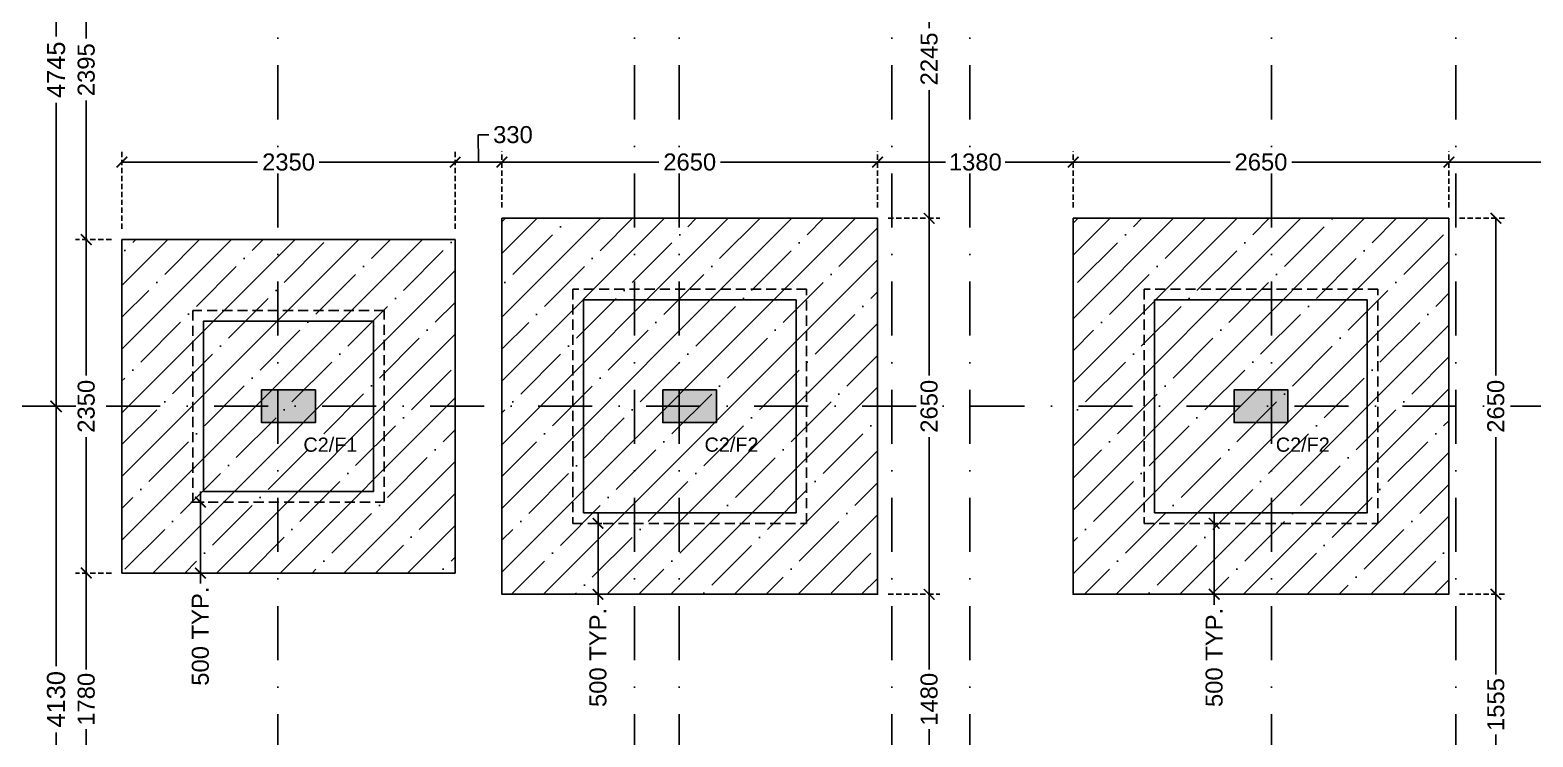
# Model space of a CAD drawing. Header units: millimetres. Extents: x -176651 to 388869, y -19158 to 486614.
# Drawn here: x 254788 to 265391, y 174825 to 179806 of the extents above; entities that cross this region are included whole.
import ezdxf
from ezdxf.xclip import XClip

# ---------------------------------------------------------------- set-up
doc = ezdxf.new("R2010")
doc.units = ezdxf.units.MM
doc.header["$LTSCALE"] = 150
doc.header["$XCLIPFRAME"] = 2
for name, pattern in [('1625E_Footing Layout$0$HIDDEN2', [4.7625, 3.175, -1.5875]), ('1625E_Grid$0$DASHDOTX2', [50.8, 25.4, -12.7, 0, -12.7]), ('3BHK-W(SB)$0$HIDDEN', [0.375, 0.25, -0.125])]:
    doc.linetypes.add(name, pattern=pattern)
for name, color, linetype in [('1625E_Columns$0$ad-Column', 3, 'Continuous'), ('1625E_Columns$0$ad-Column Hatch', 125, 'Continuous'), ('1625E_Footing Layout$0$ad-External Dimensions', 6, 'Continuous'), ('1625E_Footing Layout$0$ad-Footing line', 2, 'Continuous'), ('1625E_Footing Layout$0$ad-Foundation text', 4, 'Continuous'), ('1625E_Footing Layout$0$ad-PCC line', 8, '1625E_Footing Layout$0$HIDDEN2'), ('1625E_Grid$0$ad-Grid', 8, '1625E_Grid$0$DASHDOTX2'), ('ad-Wall hatch', 8, 'Continuous'), ("Plot's Boundary$0$ad-Road", 8, 'Continuous'), ("Plot's Boundary$0$ad-Road Hatch", 8, 'Continuous')]:
    doc.layers.add(name, color=color, linetype=linetype)
doc.layers.add('1625E_Grid$0$ad-Dimension', color=6, linetype='Continuous', lineweight=0)
doc.layers.add('ad-External Dimension', color=5, linetype='Continuous', true_color=0x0000ff)
doc.layers.add('ad-Footing Excavation', color=30, linetype='Continuous', true_color=0xff7f00)
doc.layers.get('1625E_Footing Layout$0$ad-External Dimensions').off()
doc.styles.add('1625E_Footing Layout$0$Standard', font='arial.ttf')
doc.styles.add('1625E_Grid$0$Standard', font='arial.ttf')
doc.styles.get("Standard").update_dxf_attribs({"font": 'arial.ttf'})
doc.dimstyles.new('1625E_Grid$0$A-75-DIM-INT (Framing)', dxfattribs={"dimscale": 100, "dimtxt": 1.6, "dimasz": 1, "dimexe": 1, "dimexo": 1, "dimgap": 0.5, "dimtad": 0, "dimdec": 0, "dimdsep": 46, "dimtxsty": '1625E_Grid$0$Standard', "dimblk": '1625E_Grid$0$_ArchTick', "dimcen": 0.025, "dimclrd": 5, "dimclre": 5, "dimclrt": 256, "dimazin": 2, "dimtfac": 1, "dimtdec": 0, "dimtmove": 1, "dimatfit": 0, "dimldrblk": '1625E_Grid$0$_ArchTick', "dimfxl": 1, "dimfxlon": 1, "dimtfill": 1, "dimtolj": 1, "dimtzin": 0, "dimarcsym": 0})
doc.dimstyles.new('A-75-DIM-INT (Framing)', dxfattribs={"dimscale": 100, "dimtxt": 1.6, "dimasz": 1, "dimexe": 1, "dimexo": 1, "dimgap": 0.5, "dimtad": 0, "dimdec": 0, "dimdsep": 46, "dimtxsty": 'Standard', "dimblk": 'ARCHTICK', "dimcen": 0.025, "dimclrd": 5, "dimclre": 5, "dimclrt": 256, "dimazin": 2, "dimtfac": 1, "dimtdec": 0, "dimtmove": 1, "dimatfit": 0, "dimldrblk": 'ARCHTICK', "dimfxl": 1, "dimfxlon": 1, "dimtfill": 1, "dimtolj": 1, "dimtzin": 0, "dimarcsym": 0})
pattern_1 = [(45, (1695, -10390), (-224.506, 224.506), []), (45, (1919.5, -10390), (-224.506, 224.506), [396.875, -79.375, 0, -79.375])]

# ---------------------------------------------------------------- blocks, each defined once
blk = doc.blocks.new('1625E_Grid$0$_ArchTick')
at = {"color": 0, "linetype": 'ByBlock', "const_width": 0.15}
blk.add_lwpolyline([(-0.5, -0.5), (0.5, 0.5)], dxfattribs=at)
blk = doc.blocks.new('*D327')
at = {"layer": '1625E_Grid$0$ad-Dimension', "lineweight": -2, "transparency": 16777216}
for p, q in [((-1202, 13505), (-1530, 13505)), ((-1450, 13505), (-1450, 11367)), ((-1450, 8760), (-1450, 10898)), ((-1202, 8760), (-1530, 8760))]:
    blk.add_line(p, q, dxfattribs=at)
at = {"layer": '1625E_Grid$0$ad-Dimension', "lineweight": -2, "transparency": 16777216, "xscale": 80, "yscale": 80, "zscale": 80}
for p, rotation in [((-1450, 13505), 90), ((-1450, 8760), 270)]:
    blk.add_blockref('1625E_Grid$0$_ArchTick', p, dxfattribs=dict(at, rotation=rotation))
at = {"layer": '1625E_Grid$0$ad-Dimension', "transparency": 16777216, "insert": (-1450, 11132), "char_height": 128, "attachment_point": 5, "rotation": 90, "style": '1625E_Grid$0$Standard', "bg_fill": 3, "box_fill_scale": 1.1, "bg_fill_color": 257, "bg_fill_transparency": 0}
blk.add_mtext('\\A1;4745', dxfattribs=at)
blk = doc.blocks.new('*D328')
at = {"layer": '1625E_Grid$0$ad-Dimension', "lineweight": -2, "transparency": 16777216}
for p, q in [((-1202, 8760), (-1530, 8760)), ((-1450, 8760), (-1450, 6928)), ((-1450, 4630), (-1450, 6462)), ((-1202, 4630), (-1530, 4630))]:
    blk.add_line(p, q, dxfattribs=at)
at = {"layer": '1625E_Grid$0$ad-Dimension', "lineweight": -2, "transparency": 16777216, "xscale": 80, "yscale": 80, "zscale": 80}
for p, rotation in [((-1450, 8760), 90), ((-1450, 4630), 270)]:
    blk.add_blockref('1625E_Grid$0$_ArchTick', p, dxfattribs=dict(at, rotation=rotation))
at = {"layer": '1625E_Grid$0$ad-Dimension', "transparency": 16777216, "insert": (-1450, 6695), "char_height": 128, "attachment_point": 5, "rotation": 90, "style": '1625E_Grid$0$Standard', "bg_fill": 3, "box_fill_scale": 1.1, "bg_fill_color": 257, "bg_fill_transparency": 0}
blk.add_mtext('\\A1;4130', dxfattribs=at)
blk = doc.blocks.new('1625E_Columns$0$zw$6AA0')
at = {"layer": '1625E_Columns$0$ad-Column Hatch', "transparency": 33554687}
h = blk.add_hatch(color=256, dxfattribs=at)
h.dxf.hatch_style = 1
h.paths.add_polyline_path([(0, -230), (380, -230), (380, 0), (0, 0)])
at = {"layer": '1625E_Columns$0$ad-Column'}
blk.add_lwpolyline([(0, -230), (380, -230), (380, 0), (0, 0)], close=True, dxfattribs=at)
blk = doc.blocks.new('1625E_Columns')
at = {"layer": '1625E_Columns$0$ad-Column', "xscale": -1}
for p, rotation in [((0, 8645), 179.9999999999998), ((3210, 8875), 359.9999999999997), ((7240, 8875), 359.9999999999997)]:
    blk.add_blockref('1625E_Columns$0$zw$6AA0', p, dxfattribs=dict(at, rotation=rotation))
blk = doc.blocks.new('1625E_Footing Layout$0$zw$D00E')
at = {"layer": '1625E_Footing Layout$0$ad-Footing line'}
for points in [[(-9850, -5610), (-8350, -5610), (-8350, -4110), (-9850, -4110)], [(-5820, -5610), (-4320, -5610), (-4320, -4110), (-5820, -4110)], [(-12530, -5460), (-11330, -5460), (-11330, -4260), (-12530, -4260)]]:
    blk.add_lwpolyline(points, close=True, dxfattribs=at)
at = {"layer": '1625E_Footing Layout$0$ad-PCC line', "ltscale": 0.15}
for points in [[(-9925, -5685), (-8275, -5685), (-8275, -4035), (-9925, -4035)], [(-5895, -5685), (-4245, -5685), (-4245, -4035), (-5895, -4035)], [(-12605, -5535), (-11255, -5535), (-11255, -4185), (-12605, -4185)]]:
    blk.add_lwpolyline(points, close=True, dxfattribs=at)
blk = doc.blocks.new('1625E_Footing Layout$0$zw$3F63')
at = {"layer": '1625E_Footing Layout$0$ad-Foundation text', "char_height": 100, "width": 349.31, "attachment_point": 5, "style": '1625E_Footing Layout$0$Standard'}
for s, insert in [('\\pxt5;C2/F1', (-11635, -5131)), ('\\pxt5;C2/F2', (-8805, -5131)), ('\\pxt5;C2/F2', (-4775, -5131))]:
    blk.add_mtext(s, dxfattribs=dict(at, insert=insert))
blk = doc.blocks.new("Plot's Boundary$0$A$C4fb60e89")
at = {"layer": "Plot's Boundary$0$ad-Road Hatch", "ltscale": 5, "transparency": 33554687}
h = blk.add_hatch(dxfattribs=at)
h.set_pattern_fill('AR-HBONE', color=256, scale=15)
h.set_pattern_definition([(45, (-193247.7, -428758.8), (0, 2155.2615), [4572, -1524]), (135, (-192170.1, -427681.1), (2e-13, 2155.2615), [4572, -1524])])
h.paths.add_polyline_path([(175594, -250241), (169178, -249341), (167473, -249057), (167473, -138694), (101313, -138694), (101313, -199954), (101308, -237995), (101040, -268291), (101008, -280968), (101066, -293684), (101243, -311127), (100910, -319344), (100949, -333937), (100669, -366960), (100727, -390983), (100669, -404586), (100538, -420418), (100467, -428759), (92426, -427265), (92163, -427209), (92163, -321454), (24803, -321454), (24803, -412961), (15653, -411029), (15654, -321452), (-19535, -321452), (-34427, -319477), (-65207, -315395), (-171770, -301268), (-185854, -298333), (-193248, -296832), (-193244, -292908), (-191914, -285219), (-191839, -284679), (-183397, -286393), (-169723, -289243), (-53141, -304698), (-18730, -309262), (15653, -309262), (15653, 703), (24803, 1115), (24803, -129544), (92163, -129544), (92163, 15133), (101313, 17713), (101313, -129544), (167473, -129544), (167473, 35552), (175738, 37855), (175849, 28595), (175836, 25947), (175777, 14040), (175855, 2316), (175660, -18036), (175731, -34039), (175718, -46839), (175673, -63402), (175816, -82072), (175542, -106356), (175490, -124641), (175575, -145019), (175731, -168892), (175797, -181269), (175797, -192667), (175744, -208200), (175829, -223277), (175888, -234871)])
h.paths.add_polyline_path([(24803, -309264), (92163, -309264), (92163, -138694), (24803, -138694)], flags=16)
blk = doc.blocks.new("Plot's Boundary")
at = {"layer": "Plot's Boundary$0$ad-Road", "ltscale": 5}
blk.add_blockref("Plot's Boundary$0$A$C4fb60e89", (191839, 428759), dxfattribs=at)
blk = doc.blocks.new('_ArchTick')
at = {"color": 0, "linetype": 'ByBlock', "const_width": 0.15}
blk.add_lwpolyline([(-0.5, -0.5), (0.5, 0.5)], dxfattribs=at)
blk = doc.blocks.new('*D386')
at = {"layer": 'ad-External Dimension', "linetype": '3BHK-W(SB)$0$HIDDEN', "lineweight": -2, "transparency": 16777216}
for p, q in [((4420, -3535), (4784, -3535)), ((4420, -6185), (4784, -6185))]:
    blk.add_line(p, q, dxfattribs=at)
at = {"layer": 'ad-External Dimension', "lineweight": -2, "transparency": 16777216}
for p, q in [((4709, -3535), (4709, -4642)), ((4709, -6185), (4709, -5077))]:
    blk.add_line(p, q, dxfattribs=at)
at = {"layer": 'ad-External Dimension', "lineweight": -2, "transparency": 16777216, "xscale": 75, "yscale": 75, "zscale": 75}
for p, rotation in [((4709, -3535), 90), ((4709, -6185), 270)]:
    blk.add_blockref('_ArchTick', p, dxfattribs=dict(at, rotation=rotation))
at = {"layer": 'ad-External Dimension', "transparency": 16777216, "insert": (4709, -4860), "char_height": 120, "attachment_point": 5, "rotation": 90, "bg_fill": 3, "box_fill_scale": 1.1, "bg_fill_color": 256, "bg_fill_true_color": 13158600, "bg_fill_transparency": 0}
blk.add_mtext('\\A1;2650', dxfattribs=at)
blk = doc.blocks.new('*D387')
at = {"layer": 'ad-External Dimension', "linetype": '3BHK-W(SB)$0$HIDDEN', "lineweight": -2, "transparency": 16777216}
for p, q in [((4420, -1290), (4784, -1290)), ((4420, -3535), (4784, -3535))]:
    blk.add_line(p, q, dxfattribs=at)
at = {"layer": 'ad-External Dimension', "lineweight": -2, "transparency": 16777216}
for p, q in [((4709, -1290), (4709, -2194)), ((4709, -3535), (4709, -2631))]:
    blk.add_line(p, q, dxfattribs=at)
at = {"layer": 'ad-External Dimension', "lineweight": -2, "transparency": 16777216, "xscale": 75, "yscale": 75, "zscale": 75}
for p, rotation in [((4709, -1290), 90), ((4709, -3535), 270)]:
    blk.add_blockref('_ArchTick', p, dxfattribs=dict(at, rotation=rotation))
at = {"layer": 'ad-External Dimension', "transparency": 16777216, "insert": (4709, -2412), "char_height": 120, "attachment_point": 5, "rotation": 90, "bg_fill": 3, "box_fill_scale": 1.1, "bg_fill_color": 256, "bg_fill_true_color": 13158600, "bg_fill_transparency": 0}
blk.add_mtext('\\A1;2245', dxfattribs=at)
blk = doc.blocks.new('*D388')
at = {"layer": 'ad-External Dimension', "linetype": '3BHK-W(SB)$0$HIDDEN', "lineweight": -2, "transparency": 16777216}
for p, q in [((4420, -6185), (4784, -6185)), ((4420, -7665), (4784, -7665))]:
    blk.add_line(p, q, dxfattribs=at)
at = {"layer": 'ad-External Dimension', "lineweight": -2, "transparency": 16777216}
for p, q in [((4709, -6185), (4709, -6714)), ((4709, -7665), (4709, -7136))]:
    blk.add_line(p, q, dxfattribs=at)
at = {"layer": 'ad-External Dimension', "lineweight": -2, "transparency": 16777216, "xscale": 75, "yscale": 75, "zscale": 75}
for p, rotation in [((4709, -6185), 90), ((4709, -7665), 270)]:
    blk.add_blockref('_ArchTick', p, dxfattribs=dict(at, rotation=rotation))
at = {"layer": 'ad-External Dimension', "transparency": 16777216, "insert": (4709, -6925), "char_height": 120, "attachment_point": 5, "rotation": 90, "bg_fill": 3, "box_fill_scale": 1.1, "bg_fill_color": 256, "bg_fill_true_color": 13158600, "bg_fill_transparency": 0}
blk.add_mtext('\\A1;1480', dxfattribs=at)
blk = doc.blocks.new('*D389')
at = {"layer": 'ad-External Dimension', "linetype": '3BHK-W(SB)$0$HIDDEN', "lineweight": -2, "transparency": 16777216}
for p, q in [((-985, -3610), (-985, -3064)), ((1365, -3610), (1365, -3064))]:
    blk.add_line(p, q, dxfattribs=at)
at = {"layer": 'ad-External Dimension', "lineweight": -2, "transparency": 16777216}
for p, q in [((-985, -3139), (-28, -3139)), ((1365, -3139), (407, -3139))]:
    blk.add_line(p, q, dxfattribs=at)
at = {"layer": 'ad-External Dimension', "lineweight": -2, "transparency": 16777216, "xscale": 75, "yscale": 75, "zscale": 75, "rotation": 180}
blk.add_blockref('_ArchTick', (-985, -3139), dxfattribs=at)
at = {"layer": 'ad-External Dimension', "lineweight": -2, "transparency": 16777216, "xscale": 75, "yscale": 75, "zscale": 75}
blk.add_blockref('_ArchTick', (1365, -3139), dxfattribs=at)
at = {"layer": 'ad-External Dimension', "transparency": 16777216, "insert": (190, -3139), "char_height": 120, "attachment_point": 5, "bg_fill": 3, "box_fill_scale": 1.1, "bg_fill_color": 256, "bg_fill_true_color": 13158600, "bg_fill_transparency": 0}
blk.add_mtext('\\A1;2350', dxfattribs=at)
blk = doc.blocks.new('*D390')
at = {"layer": 'ad-External Dimension', "linetype": '3BHK-W(SB)$0$HIDDEN', "lineweight": -2, "transparency": 16777216}
for p, q in [((1695, -3460), (1695, -3064)), ((4345, -3460), (4345, -3064))]:
    blk.add_line(p, q, dxfattribs=at)
at = {"layer": 'ad-External Dimension', "lineweight": -2, "transparency": 16777216}
for p, q in [((1695, -3139), (2802, -3139)), ((4345, -3139), (3237, -3139))]:
    blk.add_line(p, q, dxfattribs=at)
at = {"layer": 'ad-External Dimension', "lineweight": -2, "transparency": 16777216, "xscale": 75, "yscale": 75, "zscale": 75, "rotation": 180}
blk.add_blockref('_ArchTick', (1695, -3139), dxfattribs=at)
at = {"layer": 'ad-External Dimension', "lineweight": -2, "transparency": 16777216, "xscale": 75, "yscale": 75, "zscale": 75}
blk.add_blockref('_ArchTick', (4345, -3139), dxfattribs=at)
at = {"layer": 'ad-External Dimension', "transparency": 16777216, "insert": (3020, -3139), "char_height": 120, "attachment_point": 5, "bg_fill": 3, "box_fill_scale": 1.1, "bg_fill_color": 256, "bg_fill_true_color": 13158600, "bg_fill_transparency": 0}
blk.add_mtext('\\A1;2650', dxfattribs=at)
blk = doc.blocks.new('*D391')
at = {"layer": 'ad-External Dimension', "linetype": '3BHK-W(SB)$0$HIDDEN', "lineweight": -2, "transparency": 16777216}
for p, q in [((5725, -3460), (5725, -3064)), ((8375, -3460), (8375, -3064))]:
    blk.add_line(p, q, dxfattribs=at)
at = {"layer": 'ad-External Dimension', "lineweight": -2, "transparency": 16777216}
for p, q in [((5725, -3139), (6832, -3139)), ((8375, -3139), (7267, -3139))]:
    blk.add_line(p, q, dxfattribs=at)
at = {"layer": 'ad-External Dimension', "lineweight": -2, "transparency": 16777216, "xscale": 75, "yscale": 75, "zscale": 75, "rotation": 180}
blk.add_blockref('_ArchTick', (5725, -3139), dxfattribs=at)
at = {"layer": 'ad-External Dimension', "lineweight": -2, "transparency": 16777216, "xscale": 75, "yscale": 75, "zscale": 75}
blk.add_blockref('_ArchTick', (8375, -3139), dxfattribs=at)
at = {"layer": 'ad-External Dimension', "transparency": 16777216, "insert": (7050, -3139), "char_height": 120, "attachment_point": 5, "bg_fill": 3, "box_fill_scale": 1.1, "bg_fill_color": 256, "bg_fill_true_color": 13158600, "bg_fill_transparency": 0}
blk.add_mtext('\\A1;2650', dxfattribs=at)
blk = doc.blocks.new('*D392')
at = {"layer": 'ad-External Dimension', "linetype": '3BHK-W(SB)$0$HIDDEN', "lineweight": -2, "transparency": 16777216}
for p, q in [((8375, -3460), (8375, -3064)), ((10830, -3685), (10830, -3064))]:
    blk.add_line(p, q, dxfattribs=at)
at = {"layer": 'ad-External Dimension', "lineweight": -2, "transparency": 16777216}
for p, q in [((8375, -3139), (9384, -3139)), ((10830, -3139), (9821, -3139))]:
    blk.add_line(p, q, dxfattribs=at)
at = {"layer": 'ad-External Dimension', "lineweight": -2, "transparency": 16777216, "xscale": 75, "yscale": 75, "zscale": 75, "rotation": 180}
blk.add_blockref('_ArchTick', (8375, -3139), dxfattribs=at)
at = {"layer": 'ad-External Dimension', "lineweight": -2, "transparency": 16777216, "xscale": 75, "yscale": 75, "zscale": 75}
blk.add_blockref('_ArchTick', (10830, -3139), dxfattribs=at)
at = {"layer": 'ad-External Dimension', "transparency": 16777216, "insert": (9602, -3139), "char_height": 120, "attachment_point": 5, "bg_fill": 3, "box_fill_scale": 1.1, "bg_fill_color": 256, "bg_fill_true_color": 13158600, "bg_fill_transparency": 0}
blk.add_mtext('\\A1;2455', dxfattribs=at)
blk = doc.blocks.new('*D396')
at = {"layer": 'ad-External Dimension', "linetype": '3BHK-W(SB)$0$HIDDEN', "lineweight": -2, "transparency": 16777216}
for p, q in [((8450, -3535), (8782, -3535)), ((8450, -6185), (8782, -6185))]:
    blk.add_line(p, q, dxfattribs=at)
at = {"layer": 'ad-External Dimension', "lineweight": -2, "transparency": 16777216}
for p, q in [((8707, -3535), (8707, -4643)), ((8707, -6185), (8707, -5078))]:
    blk.add_line(p, q, dxfattribs=at)
at = {"layer": 'ad-External Dimension', "lineweight": -2, "transparency": 16777216, "xscale": 75, "yscale": 75, "zscale": 75}
for p, rotation in [((8707, -3535), 90), ((8707, -6185), 270)]:
    blk.add_blockref('_ArchTick', p, dxfattribs=dict(at, rotation=rotation))
at = {"layer": 'ad-External Dimension', "transparency": 16777216, "insert": (8707, -4860), "char_height": 120, "attachment_point": 5, "rotation": 90, "bg_fill": 3, "box_fill_scale": 1.1, "bg_fill_color": 256, "bg_fill_true_color": 13158600, "bg_fill_transparency": 0}
blk.add_mtext('\\A1;2650', dxfattribs=at)
blk = doc.blocks.new('*D397')
at = {"layer": 'ad-External Dimension', "linetype": '3BHK-W(SB)$0$HIDDEN', "lineweight": -2, "transparency": 16777216}
for p, q in [((8450, -6185), (8782, -6185)), ((8450, -7740), (8782, -7740))]:
    blk.add_line(p, q, dxfattribs=at)
at = {"layer": 'ad-External Dimension', "lineweight": -2, "transparency": 16777216}
for p, q in [((8707, -6185), (8707, -6751)), ((8707, -7740), (8707, -7174))]:
    blk.add_line(p, q, dxfattribs=at)
at = {"layer": 'ad-External Dimension', "lineweight": -2, "transparency": 16777216, "xscale": 75, "yscale": 75, "zscale": 75}
for p, rotation in [((8707, -6185), 90), ((8707, -7740), 270)]:
    blk.add_blockref('_ArchTick', p, dxfattribs=dict(at, rotation=rotation))
at = {"layer": 'ad-External Dimension', "transparency": 16777216, "insert": (8707, -6962), "char_height": 120, "attachment_point": 5, "rotation": 90, "bg_fill": 3, "box_fill_scale": 1.1, "bg_fill_color": 256, "bg_fill_true_color": 13158600, "bg_fill_transparency": 0}
blk.add_mtext('\\A1;1555', dxfattribs=at)
blk = doc.blocks.new('*D428')
at = {"layer": 'ad-External Dimension', "linetype": '3BHK-W(SB)$0$HIDDEN', "lineweight": -2, "transparency": 16777216}
for p, q in [((-1060, -6035), (-1312, -6035)), ((-1060, -7815), (-1312, -7815))]:
    blk.add_line(p, q, dxfattribs=at)
at = {"layer": 'ad-External Dimension', "lineweight": -2, "transparency": 16777216}
for p, q in [((-1237, -6035), (-1237, -6714)), ((-1237, -7815), (-1237, -7136))]:
    blk.add_line(p, q, dxfattribs=at)
at = {"layer": 'ad-External Dimension', "lineweight": -2, "transparency": 16777216, "xscale": 75, "yscale": 75, "zscale": 75}
for p, rotation in [((-1237, -6035), 90), ((-1237, -7815), 270)]:
    blk.add_blockref('_ArchTick', p, dxfattribs=dict(at, rotation=rotation))
at = {"layer": 'ad-External Dimension', "transparency": 16777216, "insert": (-1237, -6925), "char_height": 120, "attachment_point": 5, "rotation": 90, "bg_fill": 3, "box_fill_scale": 1.1, "bg_fill_color": 256, "bg_fill_true_color": 13158600, "bg_fill_transparency": 0}
blk.add_mtext('\\A1;1780', dxfattribs=at)
blk = doc.blocks.new('*D429')
at = {"layer": 'ad-External Dimension', "linetype": '3BHK-W(SB)$0$HIDDEN', "lineweight": -2, "transparency": 16777216}
for p, q in [((-1060, -3685), (-1312, -3685)), ((-1060, -6035), (-1312, -6035))]:
    blk.add_line(p, q, dxfattribs=at)
at = {"layer": 'ad-External Dimension', "lineweight": -2, "transparency": 16777216}
for p, q in [((-1237, -3685), (-1237, -4643)), ((-1237, -6035), (-1237, -5078))]:
    blk.add_line(p, q, dxfattribs=at)
at = {"layer": 'ad-External Dimension', "lineweight": -2, "transparency": 16777216, "xscale": 75, "yscale": 75, "zscale": 75}
for p, rotation in [((-1237, -3685), 90), ((-1237, -6035), 270)]:
    blk.add_blockref('_ArchTick', p, dxfattribs=dict(at, rotation=rotation))
at = {"layer": 'ad-External Dimension', "transparency": 16777216, "insert": (-1237, -4860), "char_height": 120, "attachment_point": 5, "rotation": 90, "bg_fill": 3, "box_fill_scale": 1.1, "bg_fill_color": 256, "bg_fill_true_color": 13158600, "bg_fill_transparency": 0}
blk.add_mtext('\\A1;2350', dxfattribs=at)
blk = doc.blocks.new('*D430')
at = {"layer": 'ad-External Dimension', "linetype": '3BHK-W(SB)$0$HIDDEN', "lineweight": -2, "transparency": 16777216}
for p, q in [((-1060, -1290), (-1312, -1290)), ((-1060, -3685), (-1312, -3685))]:
    blk.add_line(p, q, dxfattribs=at)
at = {"layer": 'ad-External Dimension', "lineweight": -2, "transparency": 16777216}
for p, q in [((-1237, -1290), (-1237, -2269)), ((-1237, -3685), (-1237, -2706))]:
    blk.add_line(p, q, dxfattribs=at)
at = {"layer": 'ad-External Dimension', "lineweight": -2, "transparency": 16777216, "xscale": 75, "yscale": 75, "zscale": 75}
for p, rotation in [((-1237, -1290), 90), ((-1237, -3685), 270)]:
    blk.add_blockref('_ArchTick', p, dxfattribs=dict(at, rotation=rotation))
at = {"layer": 'ad-External Dimension', "transparency": 16777216, "insert": (-1237, -2488), "char_height": 120, "attachment_point": 5, "rotation": 90, "bg_fill": 3, "box_fill_scale": 1.1, "bg_fill_color": 256, "bg_fill_true_color": 13158600, "bg_fill_transparency": 0}
blk.add_mtext('\\A1;2395', dxfattribs=at)
blk = doc.blocks.new('*D449')
at = {"layer": 'ad-External Dimension', "lineweight": -2, "transparency": 16777216}
for p, q in [((1530, -3139), (1528, -2946)), ((1528, -2946), (1603, -2946)), ((1365, -3139), (1695, -3139))]:
    blk.add_line(p, q, dxfattribs=at)
at = {"layer": 'ad-External Dimension', "linetype": '3BHK-W(SB)$0$HIDDEN', "lineweight": -2, "transparency": 16777216}
for p, q in [((1365, -3610), (1365, -3064)), ((1695, -3460), (1695, -3064))]:
    blk.add_line(p, q, dxfattribs=at)
at = {"layer": 'ad-External Dimension', "lineweight": -2, "transparency": 16777216, "xscale": 75, "yscale": 75, "zscale": 75, "rotation": 180}
blk.add_blockref('_ArchTick', (1365, -3139), dxfattribs=at)
at = {"layer": 'ad-External Dimension', "lineweight": -2, "transparency": 16777216, "xscale": 75, "yscale": 75, "zscale": 75}
blk.add_blockref('_ArchTick', (1695, -3139), dxfattribs=at)
at = {"layer": 'ad-External Dimension', "transparency": 16777216, "insert": (1773, -2946), "char_height": 120, "attachment_point": 5, "bg_fill": 3, "box_fill_scale": 1.1, "bg_fill_color": 256, "bg_fill_true_color": 13158600, "bg_fill_transparency": 0}
blk.add_mtext('\\A1;330', dxfattribs=at)
blk = doc.blocks.new('*D450')
at = {"layer": 'ad-External Dimension', "linetype": '3BHK-W(SB)$0$HIDDEN', "lineweight": -2, "transparency": 16777216}
for p, q in [((4345, -3460), (4345, -3064)), ((5725, -3460), (5725, -3064))]:
    blk.add_line(p, q, dxfattribs=at)
at = {"layer": 'ad-External Dimension', "lineweight": -2, "transparency": 16777216}
for p, q in [((4345, -3139), (4824, -3139)), ((5725, -3139), (5246, -3139))]:
    blk.add_line(p, q, dxfattribs=at)
at = {"layer": 'ad-External Dimension', "lineweight": -2, "transparency": 16777216, "xscale": 75, "yscale": 75, "zscale": 75, "rotation": 180}
blk.add_blockref('_ArchTick', (4345, -3139), dxfattribs=at)
at = {"layer": 'ad-External Dimension', "lineweight": -2, "transparency": 16777216, "xscale": 75, "yscale": 75, "zscale": 75}
blk.add_blockref('_ArchTick', (5725, -3139), dxfattribs=at)
at = {"layer": 'ad-External Dimension', "transparency": 16777216, "insert": (5035, -3139), "char_height": 120, "attachment_point": 5, "bg_fill": 3, "box_fill_scale": 1.1, "bg_fill_color": 256, "bg_fill_true_color": 13158600, "bg_fill_transparency": 0}
blk.add_mtext('\\A1;1380', dxfattribs=at)
blk = doc.blocks.new('*D456')
at = {"layer": 'ad-External Dimension', "lineweight": -2, "transparency": 16777216}
for p, q in [((6720, -5685), (6720, -5610)), ((6720, -5685), (6720, -6185)), ((6720, -6185), (6720, -6260))]:
    blk.add_line(p, q, dxfattribs=at)
at = {"layer": 'ad-External Dimension', "linetype": '3BHK-W(SB)$0$HIDDEN', "lineweight": -2, "transparency": 16777216}
for p, q in [((6746, -5685), (6645, -5685)), ((6746, -6185), (6645, -6185))]:
    blk.add_line(p, q, dxfattribs=at)
at = {"layer": 'ad-External Dimension', "lineweight": -2, "transparency": 16777216, "xscale": 75, "yscale": 75, "zscale": 75, "rotation": 270}
blk.add_blockref('_ArchTick', (6720, -5685), dxfattribs=at)
at = {"layer": 'ad-External Dimension', "transparency": 16777216, "insert": (6720, -6630), "char_height": 120, "attachment_point": 5, "rotation": 90, "bg_fill": 3, "box_fill_scale": 1.1, "bg_fill_color": 256, "bg_fill_true_color": 13158600, "bg_fill_transparency": 0}
blk.add_mtext('\\A1;500 TYP.', dxfattribs=at)
at = {"layer": 'ad-External Dimension', "lineweight": -2, "transparency": 16777216, "xscale": 75, "yscale": 75, "zscale": 75, "rotation": 90}
blk.add_blockref('_ArchTick', (6720, -6185), dxfattribs=at)
blk = doc.blocks.new('*D457')
at = {"layer": 'ad-External Dimension', "lineweight": -2, "transparency": 16777216}
for p, q in [((2373, -5685), (2373, -5610)), ((2373, -5685), (2373, -6185)), ((2373, -6185), (2373, -6260))]:
    blk.add_line(p, q, dxfattribs=at)
at = {"layer": 'ad-External Dimension', "linetype": '3BHK-W(SB)$0$HIDDEN', "lineweight": -2, "transparency": 16777216}
for p, q in [((2399, -5685), (2298, -5685)), ((2399, -6185), (2298, -6185))]:
    blk.add_line(p, q, dxfattribs=at)
at = {"layer": 'ad-External Dimension', "lineweight": -2, "transparency": 16777216, "xscale": 75, "yscale": 75, "zscale": 75, "rotation": 270}
blk.add_blockref('_ArchTick', (2373, -5685), dxfattribs=at)
at = {"layer": 'ad-External Dimension', "transparency": 16777216, "insert": (2373, -6630), "char_height": 120, "attachment_point": 5, "rotation": 90, "bg_fill": 3, "box_fill_scale": 1.1, "bg_fill_color": 256, "bg_fill_true_color": 13158600, "bg_fill_transparency": 0}
blk.add_mtext('\\A1;500 TYP.', dxfattribs=at)
at = {"layer": 'ad-External Dimension', "lineweight": -2, "transparency": 16777216, "xscale": 75, "yscale": 75, "zscale": 75, "rotation": 90}
blk.add_blockref('_ArchTick', (2373, -6185), dxfattribs=at)
blk = doc.blocks.new('*D459')
at = {"layer": 'ad-External Dimension', "lineweight": -2, "transparency": 16777216}
for p, q in [((-432, -5535), (-432, -5460)), ((-432, -5535), (-432, -6035)), ((-432, -6035), (-432, -6110))]:
    blk.add_line(p, q, dxfattribs=at)
at = {"layer": 'ad-External Dimension', "linetype": '3BHK-W(SB)$0$HIDDEN', "lineweight": -2, "transparency": 16777216}
for p, q in [((-405, -5535), (-507, -5535)), ((-405, -6035), (-507, -6035))]:
    blk.add_line(p, q, dxfattribs=at)
at = {"layer": 'ad-External Dimension', "lineweight": -2, "transparency": 16777216, "xscale": 75, "yscale": 75, "zscale": 75, "rotation": 270}
blk.add_blockref('_ArchTick', (-432, -5535), dxfattribs=at)
at = {"layer": 'ad-External Dimension', "transparency": 16777216, "insert": (-432, -6480), "char_height": 120, "attachment_point": 5, "rotation": 90, "bg_fill": 3, "box_fill_scale": 1.1, "bg_fill_color": 256, "bg_fill_true_color": 13158600, "bg_fill_transparency": 0}
blk.add_mtext('\\A1;500 TYP.', dxfattribs=at)
at = {"layer": 'ad-External Dimension', "lineweight": -2, "transparency": 16777216, "xscale": 75, "yscale": 75, "zscale": 75, "rotation": 90}
blk.add_blockref('_ArchTick', (-432, -6035), dxfattribs=at)
blk = doc.blocks.new('zw$13E6')
at = {"layer": 'ad-Wall hatch', "transparency": 33554687}
h = blk.add_hatch(dxfattribs=at)
h.set_pattern_fill('ANSI35', color=256, scale=50)
h.set_pattern_definition(pattern_1)
h.paths.add_polyline_path([(1695, -3535), (4345, -3535), (4345, -6185), (1695, -6185)])
h = blk.add_hatch(dxfattribs=at)
h.set_pattern_fill('ANSI35', color=256, scale=50)
h.set_pattern_definition(pattern_1)
h.paths.add_polyline_path([(5725, -3535), (8375, -3535), (8375, -6185), (5725, -6185)])
h = blk.add_hatch(dxfattribs=at)
h.set_pattern_fill('ANSI35', color=256, scale=50)
h.set_pattern_definition([(45, (-985, -10165), (-224.506, 224.506), []), (45, (-760.5, -10165), (-224.506, 224.506), [396.875, -79.375, 0, -79.375])])
h.paths.add_polyline_path([(-985, -3685), (1365, -3685), (1365, -6035), (-985, -6035)])
at = {"layer": 'ad-Footing Excavation'}
for points in [[(1695, -3535), (4345, -3535), (4345, -6185), (1695, -6185)], [(5725, -3535), (8375, -3535), (8375, -6185), (5725, -6185)], [(-985, -3685), (1365, -3685), (1365, -6035), (-985, -6035)]]:
    blk.add_lwpolyline(points, close=True, dxfattribs=at)
blk = doc.blocks.new('1625E_Grid')
at = {"layer": '1625E_Grid$0$ad-Grid', "ltscale": 0.1}
for points in [[(3298.6, -4913.6), (3298.6, -4663.6), (2945, -4460), (2945, 16170), (3298.6, 16373.6), (3298.6, 16623.6)], [(5348.6, -4913.6), (5348.6, -4663.6), (4995, -4460), (4995, 16170), (5348.6, 16373.6), (5348.6, 16623.6)], [(115, -4460), (115, 16170)], [(2630, -4460), (2630, 16170)], [(4445, -4460), (4445, 16170)], [(7125, -4460), (7125, 16170)], [(8425, -4460), (8425, 16170)], [(16050, 8760), (-1950, 8760)]]:
    blk.add_lwpolyline(points, dxfattribs=at)
at = {"layer": '1625E_Grid$0$ad-Dimension'}
dim = blk.add_linear_dim(base=(-1450, 8760), p1=(-1122, 13505), p2=(-1122, 8760), angle=90, dimstyle='1625E_Grid$0$A-75-DIM-INT (Framing)', override={"dimscale": 80, "dimblk": '1625E_Grid$0$_ArchTick', "dimclrd": 256, "dimclre": 256, "dimfxl": 10, "dimtfill": 1, "dimtfillclr": 0}, dxfattribs=at)
dim.commit()
dim.dimension.update_dxf_attribs({"geometry": '*D327', "text_midpoint": (-1450, 11132.5)})
dim = blk.add_linear_dim(base=(-1450, 4630), p1=(-1122, 8760), p2=(-1122, 4630), angle=90, dimstyle='1625E_Grid$0$A-75-DIM-INT (Framing)', override={"dimscale": 80, "dimblk": '1625E_Grid$0$_ArchTick', "dimclrd": 256, "dimclre": 256, "dimfxl": 10, "dimtfill": 1, "dimtfillclr": 0}, dxfattribs=at)
dim.commit()
dim.dimension.update_dxf_attribs({"geometry": '*D328', "text_midpoint": (-1450, 6695)})
blk = doc.blocks.new('1625E_Footing Layout')
ref = blk.add_blockref("Plot's Boundary", (0, 0))
XClip(ref).set_block_clipping_path([(245322.2775057808, 154244.8999686334), (289002.2775057808, 204914.8999686334)])
blk.add_blockref('1625E_Grid', (256422, 168395))
at = {"layer": '1625E_Footing Layout$0$ad-External Dimensions'}
for name, p in [('1625E_Footing Layout$0$zw$D00E', (268542, 182015)), ('1625E_Columns', (256422, 168395)), ('1625E_Footing Layout$0$zw$3F63', (268542, 182015))]:
    blk.add_blockref(name, p, dxfattribs=at)
blk = doc.blocks.new('zw$67AC')
at = {"layer": 'ad-External Dimension'}
for base, p1, p2, picture, middle in [((-985, -3139), (1365, -3685), (-985, -3685), '*D389', (190, -3139)), ((8375, -3139), (5725, -3535), (8375, -3535), '*D391', (7050, -3139))]:
    dim = blk.add_linear_dim(base=base, p1=p1, p2=p2, dimstyle='A-75-DIM-INT (Framing)', override={"dimscale": 75, "dimblk": 'ArchTick', "dimclrd": 256, "dimclre": 256, "dimfxl": 10, "dimtfill": 1, "dimtfillclr": 0}, dxfattribs=at)
    dim.commit()
    dim.dimension.update_dxf_attribs({"geometry": picture, "text_midpoint": middle})
for base, p1, p2, picture, middle in [((4709.1, -6185), (4345, -3535), (4345, -6185), '*D386', (4709.1, -4860)), ((-1237, -6035), (-985, -7815), (-985, -6035), '*D428', (-1237, -6925))]:
    dim = blk.add_linear_dim(base=base, p1=p1, p2=p2, angle=90, dimstyle='A-75-DIM-INT (Framing)', override={"dimscale": 75, "dimblk": 'ArchTick', "dimclrd": 256, "dimclre": 256, "dimfxl": 10, "dimtfill": 1, "dimtfillclr": 0}, dxfattribs=at)
    dim.commit()
    dim.dimension.update_dxf_attribs({"geometry": picture, "text_midpoint": middle})
for base, p1, p2, picture, middle in [((-431.8, -6035), (-330.3, -5535), (-330.3, -6035), '*D459', (-431.8, -6479.7)), ((2373, -6185), (2474.4, -5685), (2474.4, -6185), '*D457', (2373, -6629.7)), ((6720, -6185), (6821.4, -5685), (6821.4, -6185), '*D456', (6720, -6629.7))]:
    dim = blk.add_linear_dim(base=base, p1=p1, p2=p2, angle=270, text='500 TYP.', dimstyle='A-75-DIM-INT (Framing)', override={"dimscale": 75, "dimtxsty": 'Standard', "dimblk": 'ArchTick', "dimclrd": 256, "dimclre": 256, "dimfxl": 10, "dimtfill": 1, "dimtfillclr": 0, "dimtolj": 1}, dxfattribs=at)
    dim.commit()
    dim.dimension.update_dxf_attribs({"geometry": picture, "text_midpoint": middle, "dimtype": 128})
for base, p1, p2, picture, middle in [((4709.1, -1290), (4345, -3535), (4345, -1290), '*D387', (4709.1, -2412.5)), ((-1237, -3685), (-985, -6035), (-985, -3685), '*D429', (-1237, -4860)), ((4709.1, -7665), (4345, -6185), (4345, -7665), '*D388', (4709.1, -6925))]:
    dim = blk.add_linear_dim(base=base, p1=p1, p2=p2, angle=90, dimstyle='A-75-DIM-INT (Framing)', override={"dimscale": 75, "dimblk": 'ArchTick', "dimclrd": 256, "dimclre": 256, "dimfxl": 10, "dimtfill": 1, "dimtfillclr": 0}, dxfattribs=at)
    dim.commit()
    dim.dimension.update_dxf_attribs({"geometry": picture, "text_midpoint": middle})
dim = blk.add_linear_dim(base=(10830, -3139), p1=(8375, -3535), p2=(10830, -3760), dimstyle='A-75-DIM-INT (Framing)', override={"dimscale": 75, "dimblk": 'ArchTick', "dimclrd": 256, "dimclre": 256, "dimfxl": 10, "dimtfill": 1, "dimtfillclr": 0}, dxfattribs=at)
dim.commit()
dim.dimension.update_dxf_attribs({"geometry": '*D392', "text_midpoint": (9602.5, -3139)})
for base, p1, p2, picture, middle in [((-1237, -1290), (-985, -3685), (-985, -1290), '*D430', (-1237, -2487.5)), ((8707.1, -6185), (8375, -3535), (8375, -6185), '*D396', (8707.1, -4860))]:
    dim = blk.add_linear_dim(base=base, p1=p1, p2=p2, angle=90, dimstyle='A-75-DIM-INT (Framing)', override={"dimscale": 75, "dimblk": 'ArchTick', "dimclrd": 256, "dimclre": 256, "dimfxl": 10, "dimtfill": 1, "dimtfillclr": 0}, dxfattribs=at)
    dim.commit()
    dim.dimension.update_dxf_attribs({"geometry": picture, "text_midpoint": middle})
dim = blk.add_linear_dim(base=(4345, -3139), p1=(1695, -3535), p2=(4345, -3535), dimstyle='A-75-DIM-INT (Framing)', override={"dimscale": 75, "dimblk": 'ArchTick', "dimclrd": 256, "dimclre": 256, "dimfxl": 10, "dimtfill": 1, "dimtfillclr": 0}, dxfattribs=at)
dim.commit()
dim.dimension.update_dxf_attribs({"geometry": '*D390', "text_midpoint": (3020, -3139)})
dim = blk.add_linear_dim(base=(1695, -3139), p1=(1365, -3685), p2=(1695, -3535), dimstyle='A-75-DIM-INT (Framing)', override={"dimscale": 75, "dimblk": 'ArchTick', "dimclrd": 256, "dimclre": 256, "dimfxl": 10, "dimtfill": 1, "dimtfillclr": 0}, dxfattribs=at)
dim.commit()
dim.dimension.update_dxf_attribs({"geometry": '*D449', "text_midpoint": (1640.4, -2946.5), "dimtype": 128})
dim = blk.add_linear_dim(base=(5725, -3139), p1=(4345, -3535), p2=(5725, -3535), dimstyle='A-75-DIM-INT (Framing)', override={"dimscale": 75, "dimblk": 'ArchTick', "dimclrd": 256, "dimclre": 256, "dimfxl": 10, "dimtfill": 1, "dimtfillclr": 0}, dxfattribs=at)
dim.commit()
dim.dimension.update_dxf_attribs({"geometry": '*D450', "text_midpoint": (5035, -3139)})
dim = blk.add_linear_dim(base=(8707.1, -7740), p1=(8375, -6185), p2=(8375, -7740), angle=90, dimstyle='A-75-DIM-INT (Framing)', override={"dimscale": 75, "dimblk": 'ArchTick', "dimclrd": 256, "dimclre": 256, "dimfxl": 10, "dimtfill": 1, "dimtfillclr": 0}, dxfattribs=at)
dim.commit()
dim.dimension.update_dxf_attribs({"geometry": '*D397', "text_midpoint": (8707.1, -6962.5)})

msp = doc.modelspace()

# ---------------------------------------------------------------- block references
ref = msp.add_blockref('1625E_Footing Layout', (0, 0))
XClip(ref).set_block_clipping_path([(-176651.2716480088, -2838.4650931536), (388868.7283519913, 486613.8052760336)])

# ---------------------------------------------------------------- next in the draw order: block references
msp.add_blockref('zw$67AC', (256422, 182015))

# ---------------------------------------------------------------- next in the draw order: block references
at = {"layer": 'ad-Footing Excavation'}
msp.add_blockref('zw$13E6', (256422, 182015), dxfattribs=at)

doc.saveas('drawing.dxf')
